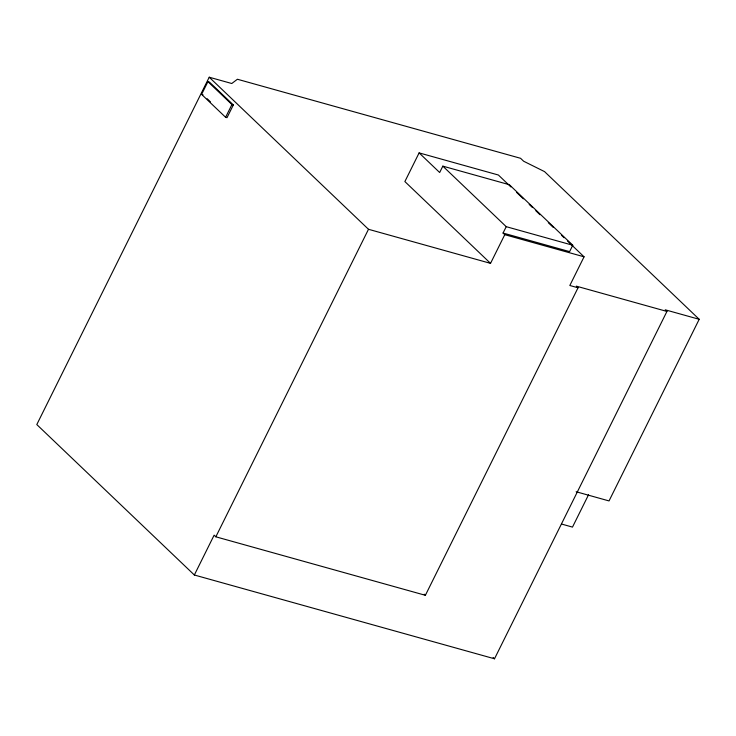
<?xml version="1.0" encoding="UTF-8"?>
<svg xmlns="http://www.w3.org/2000/svg" width="736" height="736" viewBox="0 0 736 736"><rect width="100%" height="100%" fill="white"/><g stroke="black" fill="none" stroke-linecap="round" stroke-linejoin="round"><path stroke-width="1.1" d="M699.2 319.295L544.548 171.617L523.655 161.239L520.573 158.295L237.406 79.249L231.776 83.508L209.226 77.216L36.8 424.562L194.35 575L494.509 658.784L666.936 311.438L665.224 309.81L699.2 319.295L609.031 500.931L576.15 491.749M201.609 94.383L207.938 81.641L209.355 82.036L233.34 104.935L227.01 117.686L225.593 117.291L201.609 94.383L203.026 94.778M225.593 117.291L231.923 104.54L207.938 81.641M194.35 575L214.13 535.164L215.841 536.802L425.38 595.295L578.036 287.785L576.316 286.148L666.936 311.438M215.841 536.802L368.488 229.292L209.226 77.216M419.115 152.886L404.874 181.562L490.535 263.359L504.776 234.683L503.056 233.045L506.221 226.67L442.833 166.143L439.668 172.518L419.115 152.886L498.401 175.021L510.876 186.926M442.833 166.143L509.376 184.718L572.764 245.244L569.609 251.62L503.056 233.045M567.428 240.93L584.062 256.809L569.82 285.494L578.036 287.785M588.542 494.767L572.488 527.105L561.531 524.041M231.923 104.54L233.34 104.935M506.221 226.67L572.764 245.244M504.776 234.683L584.062 256.809M368.488 229.292L490.535 263.359M516.7 192.492L523.351 198.84M529.175 204.396L532.496 207.58M535.826 210.754L539.985 214.728M548.302 222.668L553.288 227.433M561.605 235.373L564.098 237.756M207.166 98.725L210.468 101.89M493.138 657.478L494.509 658.784M424.24 594.21L425.38 595.295"/></g></svg>
